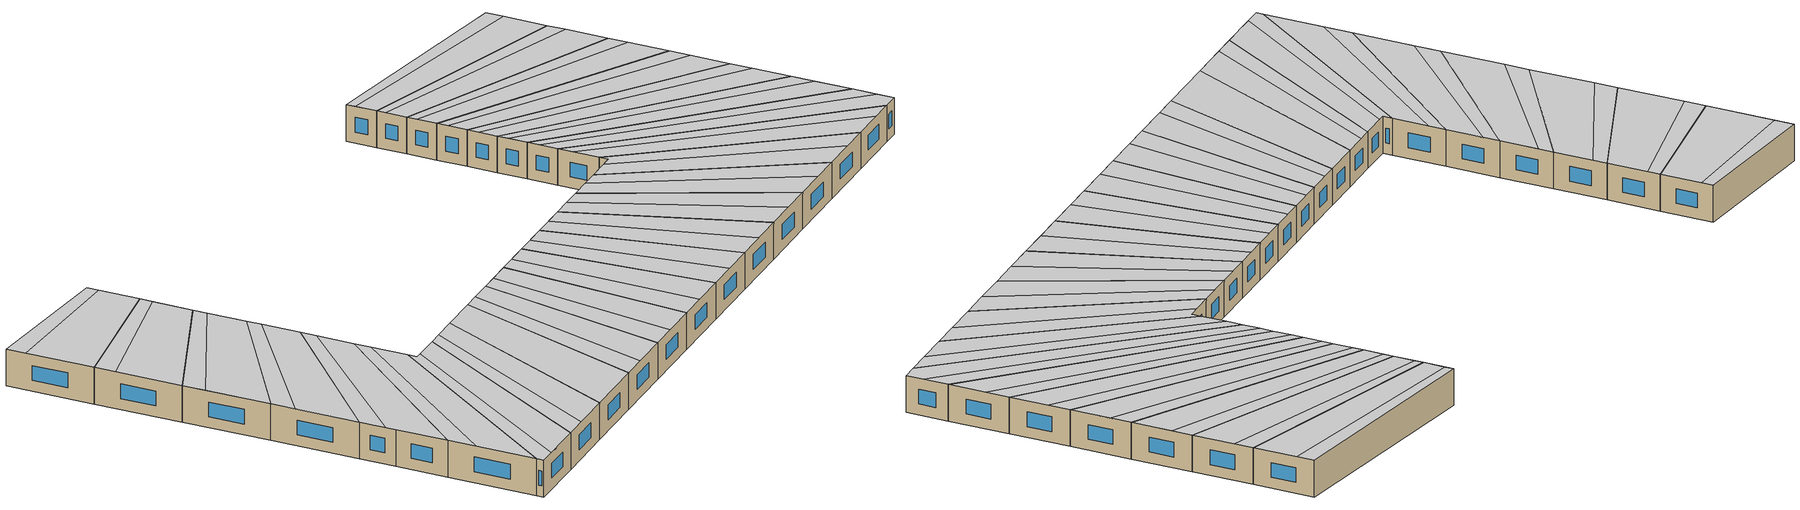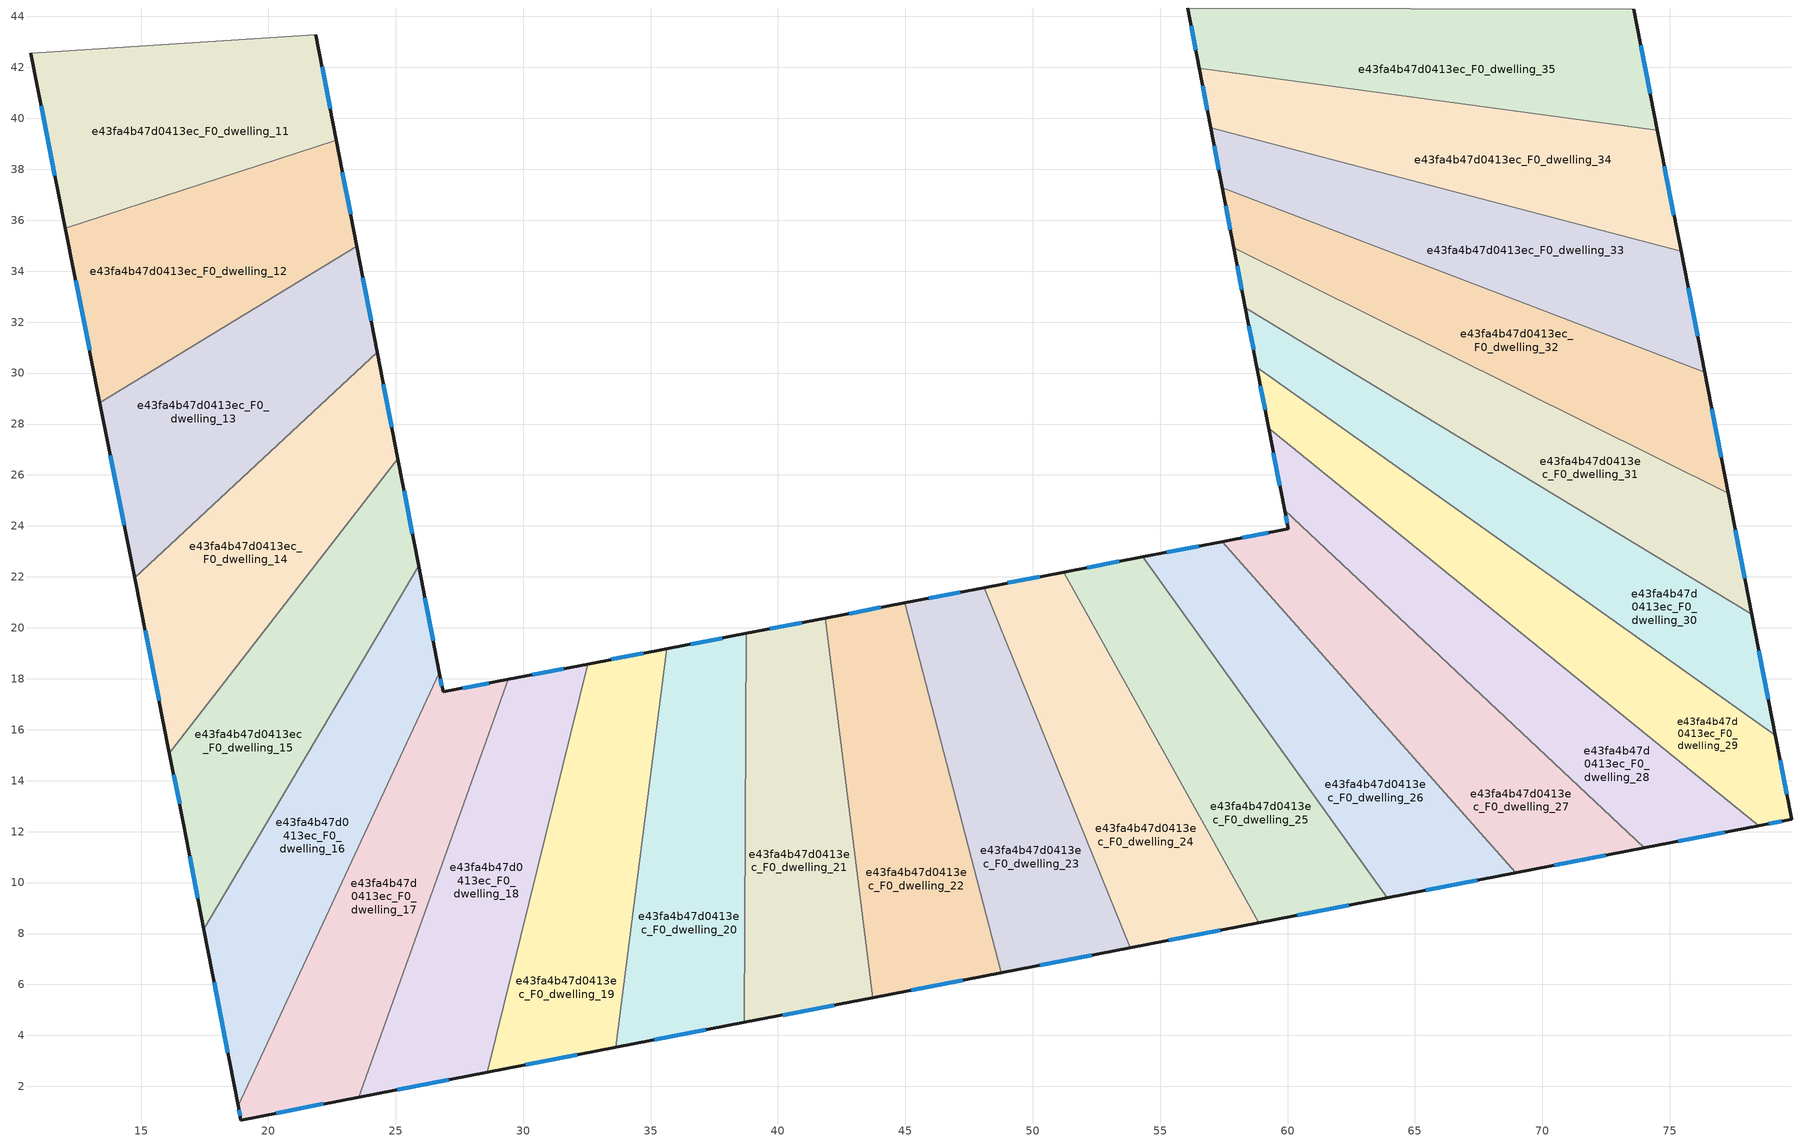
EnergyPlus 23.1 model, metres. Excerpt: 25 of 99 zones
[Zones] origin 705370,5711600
e43fa4b47d0413ec_F0_dwelling_11
 floor ground (EU_floor_Construction): 21.86,43.27 22.66,39.13 12.03,35.69 10.67,42.55 z0
 wall outside (EU_wall_Construction): 22.66,39.13 21.86,43.27 / 10.67,42.55 12.03,35.69 z0:3
 wall to e43fa4b47d0413ec_F0_dwelling_12 (EU_wall_Construction): 12.03,35.69 22.66,39.13 z0:3
 wall to e43fa4b47d0413ec_F0_dwelling_10 (EU_wall_Construction): 21.86,43.27 10.67,42.55 z0:3
 window (EU_Window_Construction): 22.42,40.37 22.1,42.03 / 11.07,40.49 11.62,37.75 z0.9:2.1
 ceiling to e43fa4b47d0413ec_F1_dwelling_11 (EU_floor_Construction): 22.66,39.13 22.04,42.34 10.97,41.01 12.03,35.69 z3
 ceiling to e43fa4b47d0413ec_F1_dwelling_10 (EU_floor_Construction): 22.04,42.34 21.86,43.27 10.67,42.55 10.97,41.01 z3
e43fa4b47d0413ec_F0_dwelling_12
 floor ground (EU_floor_Construction): 22.66,39.13 23.47,34.98 13.39,28.83 12.03,35.69 z0
 wall outside (EU_wall_Construction): 23.47,34.98 22.66,39.13 / 12.03,35.69 13.39,28.83 z0:3
 wall to e43fa4b47d0413ec_F0_dwelling_13 (EU_wall_Construction): 13.39,28.83 23.47,34.98 z0:3
 window (EU_Window_Construction): 23.23,36.22 22.9,37.89 / 12.43,33.64 12.98,30.89 z0.9:2.1
 ceiling to e43fa4b47d0413ec_F1_dwelling_12 (EU_floor_Construction): 23.47,34.98 22.86,38.12 12.36,34.01 13.39,28.83 z3
 ceiling to e43fa4b47d0413ec_F1_dwelling_11 (EU_floor_Construction): 22.86,38.12 22.66,39.13 12.03,35.69 12.36,34.01 z3
e43fa4b47d0413ec_F0_dwelling_13
 floor ground (EU_floor_Construction): 23.47,34.98 24.27,30.81 14.75,21.96 13.39,28.83 z0
 wall outside (EU_wall_Construction): 24.27,30.81 23.47,34.98 / 13.39,28.83 14.75,21.96 z0:3
 wall to e43fa4b47d0413ec_F0_dwelling_14 (EU_wall_Construction): 14.75,21.96 24.27,30.81 z0:3
 window (EU_Window_Construction): 24.03,32.06 23.71,33.73 / 13.8,26.78 14.34,24.02 z0.9:2.1
 ceiling to e43fa4b47d0413ec_F1_dwelling_13 (EU_floor_Construction): 24.27,30.81 23.68,33.88 13.75,27.01 14.75,21.96 z3
 ceiling to e43fa4b47d0413ec_F1_dwelling_12 (EU_floor_Construction): 23.68,33.88 23.47,34.98 13.39,28.83 13.75,27.01 z3
e43fa4b47d0413ec_F0_dwelling_14
 floor ground (EU_floor_Construction): 24.27,30.81 25.08,26.63 16.11,15.08 14.75,21.96 z0
 wall outside (EU_wall_Construction): 25.08,26.63 24.27,30.81 / 14.75,21.96 16.11,15.08 z0:3
 wall to e43fa4b47d0413ec_F0_dwelling_15 (EU_wall_Construction): 16.11,15.08 25.08,26.63 z0:3
 window (EU_Window_Construction): 24.84,27.88 24.52,29.56 / 15.16,19.9 15.71,17.14 z0.9:2.1
 ceiling to e43fa4b47d0413ec_F1_dwelling_14 (EU_floor_Construction): 16.11,15.08 25.08,26.63 24.5,29.62 15.14,20 z3
 ceiling to e43fa4b47d0413ec_F1_dwelling_13 (EU_floor_Construction): 15.14,20 24.5,29.62 24.27,30.81 14.75,21.96 z3
e43fa4b47d0413ec_F0_dwelling_15
 floor ground (EU_floor_Construction): 25.08,26.63 25.89,22.43 17.47,8.17 16.68,12.25 16.11,15.08 z0
 wall outside (EU_wall_Construction): 25.89,22.43 25.08,26.63 / 16.11,15.08 16.68,12.25 17.47,8.17 z0:3
 wall to e43fa4b47d0413ec_F0_dwelling_16 (EU_wall_Construction): 17.47,8.17 25.89,22.43 z0:3
 window (EU_Window_Construction): 25.65,23.69 25.33,25.37 / 16.91,11.03 17.23,9.39 / 16.28,14.23 16.51,13.1 z0.9:2.1
 ceiling to e43fa4b47d0413ec_F1_dwelling_15 (EU_floor_Construction): 17.47,8.17 25.89,22.43 25.33,25.34 16.53,12.97 16.68,12.25 z3
 ceiling to e43fa4b47d0413ec_F1_dwelling_14 (EU_floor_Construction): 16.53,12.97 25.33,25.34 25.08,26.63 16.11,15.08 z3
e43fa4b47d0413ec_F0_dwelling_16
 floor ground (EU_floor_Construction): 25.89,22.43 26.71,18.23 18.81,1.24 17.47,8.17 z0
 wall outside (EU_wall_Construction): 26.71,18.23 25.89,22.43 / 17.47,8.17 18.81,1.24 z0:3
 wall to e43fa4b47d0413ec_F0_dwelling_17 (EU_wall_Construction): 18.81,1.24 26.71,18.23 z0:3
 window (EU_Window_Construction): 26.46,19.49 26.14,21.18 / 17.87,6.1 18.41,3.32 z0.9:2.1
 ceiling to e43fa4b47d0413ec_F1_dwelling_16 (EU_floor_Construction): 18.81,1.24 26.71,18.23 26.16,21.06 17.9,5.91 z3
 ceiling to e43fa4b47d0413ec_F1_dwelling_15 (EU_floor_Construction): 17.9,5.91 26.16,21.06 25.89,22.43 17.47,8.17 z3
e43fa4b47d0413ec_F0_dwelling_17
 floor ground (EU_floor_Construction): 29.41,17.98 23.54,1.58 18.92,0.68 18.81,1.24 26.71,18.23 26.85,17.48 z0
 wall outside (EU_wall_Construction): 29.41,17.98 26.85,17.48 26.71,18.23 / 18.81,1.24 18.92,0.68 23.54,1.58 z0:3
 wall to e43fa4b47d0413ec_F0_dwelling_18 (EU_wall_Construction): 23.54,1.58 29.41,17.98 z0:3
 window (EU_Window_Construction): 26.81,17.71 26.75,18.01 / 28.65,17.83 27.62,17.63 / 20.3,0.95 22.16,1.31 / 18.84,1.07 18.88,0.85 z0.9:2.1
 ceiling adiabatic (EU_roof_Construction): 23.54,1.58 29.41,17.98 27.38,17.59 20.25,0.94 z3
 ceiling to e43fa4b47d0413ec_F1_dwelling_16 (EU_floor_Construction): 20.25,0.94 27.38,17.59 26.85,17.48 26.71,18.23 18.81,1.24 18.92,0.68 z3
e43fa4b47d0413ec_F0_dwelling_18
 floor ground (EU_floor_Construction): 32.52,18.58 28.59,2.55 23.54,1.58 29.41,17.98 z0
 wall outside (EU_wall_Construction): 32.52,18.58 29.41,17.98 / 23.54,1.58 28.59,2.55 z0:3
 wall to e43fa4b47d0413ec_F0_dwelling_19 (EU_wall_Construction): 28.59,2.55 32.52,18.58 z0:3
 window (EU_Window_Construction): 31.59,18.4 30.34,18.16 / 25.05,1.87 27.08,2.26 z0.9:2.1
 ceiling adiabatic (EU_roof_Construction): 28.59,2.56 32.52,18.58 30.56,18.2 25.4,1.94 z3
 ceiling to e43fa4b47d0413ec_F1_dwelling_17 (EU_floor_Construction): 25.4,1.94 30.56,18.2 29.41,17.98 23.54,1.58 z3
e43fa4b47d0413ec_F0_dwelling_19
 floor ground (EU_floor_Construction): 35.64,19.18 33.63,3.53 28.59,2.55 32.52,18.58 z0
 wall outside (EU_wall_Construction): 35.64,19.18 32.52,18.58 / 28.59,2.55 33.63,3.53 z0:3
 wall to e43fa4b47d0413ec_F0_dwelling_20 (EU_wall_Construction): 33.63,3.53 35.64,19.18 z0:3
 window (EU_Window_Construction): 34.7,19 33.46,18.76 / 30.1,2.85 32.12,3.24 z0.9:2.1
 ceiling adiabatic (EU_roof_Construction): 33.63,3.53 35.64,19.18 32.52,18.58 28.59,2.55 z3
e43fa4b47d0413ec_F0_dwelling_20
 floor ground (EU_floor_Construction): 38.75,19.78 38.68,4.51 33.63,3.53 35.64,19.18 z0
 wall outside (EU_wall_Construction): 38.75,19.78 35.64,19.18 / 33.63,3.53 38.68,4.51 z0:3
 wall to e43fa4b47d0413ec_F0_dwelling_21 (EU_wall_Construction): 38.68,4.51 38.75,19.78 z0:3
 window (EU_Window_Construction): 37.82,19.6 36.57,19.36 / 35.14,3.82 37.17,4.22 z0.9:2.1
 ceiling to e43fa4b47d0413ec_F1_dwelling_20 (EU_floor_Construction): 38.68,4.51 38.75,19.78 36.91,19.42 35.69,3.93 z3
 ceiling to e43fa4b47d0413ec_F1_dwelling_19 (EU_floor_Construction): 35.69,3.93 36.91,19.42 35.64,19.18 33.63,3.53 z3
e43fa4b47d0413ec_F0_dwelling_21
 floor ground (EU_floor_Construction): 41.86,20.38 43.72,5.49 38.68,4.51 38.75,19.78 z0
 wall outside (EU_wall_Construction): 41.86,20.38 38.75,19.78 / 38.68,4.51 43.72,5.49 z0:3
 wall to e43fa4b47d0413ec_F0_dwelling_22 (EU_wall_Construction): 43.72,5.49 41.86,20.38 z0:3
 window (EU_Window_Construction): 40.93,20.2 39.68,19.96 / 40.19,4.8 42.21,5.19 z0.9:2.1
 ceiling to e43fa4b47d0413ec_F1_dwelling_21 (EU_floor_Construction): 43.72,5.49 41.86,20.38 40.08,20.04 40.84,4.93 z3
 ceiling to e43fa4b47d0413ec_F1_dwelling_20 (EU_floor_Construction): 40.84,4.93 40.08,20.04 38.75,19.78 38.68,4.51 z3
e43fa4b47d0413ec_F0_dwelling_22
 floor ground (EU_floor_Construction): 44.98,20.98 48.77,6.46 43.72,5.49 41.86,20.38 z0
 wall outside (EU_wall_Construction): 44.98,20.98 41.86,20.38 / 43.72,5.49 48.77,6.46 z0:3
 wall to e43fa4b47d0413ec_F0_dwelling_23 (EU_wall_Construction): 48.77,6.46 44.98,20.98 z0:3
 window (EU_Window_Construction): 44.04,20.8 42.79,20.56 / 45.24,5.78 47.26,6.17 z0.9:2.1
 ceiling to e43fa4b47d0413ec_F1_dwelling_22 (EU_floor_Construction): 48.77,6.47 44.98,20.98 43.26,20.65 45.99,5.93 z3
 ceiling to e43fa4b47d0413ec_F1_dwelling_21 (EU_floor_Construction): 45.99,5.93 43.26,20.65 41.86,20.38 43.72,5.49 z3
e43fa4b47d0413ec_F0_dwelling_23
 floor ground (EU_floor_Construction): 48.09,21.58 53.82,7.44 48.77,6.46 44.98,20.98 z0
 wall outside (EU_wall_Construction): 48.09,21.58 44.98,20.98 / 48.77,6.46 53.82,7.44 z0:3
 wall to e43fa4b47d0413ec_F0_dwelling_24 (EU_wall_Construction): 53.82,7.44 48.09,21.58 z0:3
 window (EU_Window_Construction): 47.16,21.4 45.91,21.16 / 50.28,6.76 52.31,7.15 z0.9:2.1
 ceiling to e43fa4b47d0413ec_F1_dwelling_23 (EU_floor_Construction): 53.82,7.44 48.09,21.58 46.44,21.26 51.14,6.92 z3
 ceiling to e43fa4b47d0413ec_F1_dwelling_22 (EU_floor_Construction): 51.14,6.92 46.44,21.26 44.98,20.98 48.77,6.47 z3
e43fa4b47d0413ec_F0_dwelling_24
 floor ground (EU_floor_Construction): 51.21,22.18 58.87,8.42 53.82,7.44 48.09,21.58 z0
 wall outside (EU_wall_Construction): 51.21,22.18 48.09,21.58 / 53.82,7.44 58.87,8.42 z0:3
 wall to e43fa4b47d0413ec_F0_dwelling_25 (EU_wall_Construction): 58.87,8.42 51.21,22.18 z0:3
 window (EU_Window_Construction): 50.28,22 49.03,21.76 / 55.33,7.74 57.36,8.13 z0.9:2.1
 ceiling to e43fa4b47d0413ec_F1_dwelling_24 (EU_floor_Construction): 58.87,8.42 51.21,22.18 49.62,21.88 56.29,7.92 z3
 ceiling to e43fa4b47d0413ec_F1_dwelling_23 (EU_floor_Construction): 56.29,7.92 49.62,21.88 48.09,21.58 53.82,7.44 z3
e43fa4b47d0413ec_F0_dwelling_25
 floor ground (EU_floor_Construction): 54.33,22.78 63.91,9.4 58.87,8.42 51.21,22.18 z0
 wall outside (EU_wall_Construction): 54.33,22.78 51.21,22.18 / 58.87,8.42 63.91,9.4 z0:3
 wall to e43fa4b47d0413ec_F0_dwelling_26 (EU_wall_Construction): 63.91,9.4 54.33,22.78 z0:3
 window (EU_Window_Construction): 53.39,22.6 52.14,22.36 / 60.38,8.71 62.4,9.11 z0.9:2.1
 ceiling to e43fa4b47d0413ec_F1_dwelling_24 (EU_floor_Construction): 61.44,8.92 52.8,22.49 51.21,22.18 58.87,8.42 z3
 ceiling to e43fa4b47d0413ec_F1_dwelling_25 (EU_floor_Construction): 63.91,9.4 54.33,22.78 52.8,22.49 61.44,8.92 z3
e43fa4b47d0413ec_F0_dwelling_26
 floor ground (EU_floor_Construction): 57.45,23.39 68.96,10.38 63.91,9.4 54.33,22.78 z0
 wall outside (EU_wall_Construction): 57.45,23.39 54.33,22.78 / 63.91,9.4 68.96,10.38 z0:3
 wall to e43fa4b47d0413ec_F0_dwelling_27 (EU_wall_Construction): 68.96,10.38 57.45,23.39 z0:3
 window (EU_Window_Construction): 56.51,23.21 55.26,22.96 / 65.43,9.69 67.45,10.09 z0.9:2.1
 ceiling to e43fa4b47d0413ec_F1_dwelling_26 (EU_floor_Construction): 68.96,10.38 57.45,23.39 55.98,23.1 66.59,9.92 z3
 ceiling to e43fa4b47d0413ec_F1_dwelling_25 (EU_floor_Construction): 66.59,9.92 55.98,23.1 54.33,22.78 63.91,9.4 z3
e43fa4b47d0413ec_F0_dwelling_27
 floor ground (EU_floor_Construction): 73.99,11.36 68.96,10.38 57.45,23.39 60.03,23.88 59.88,24.62 z0
 wall outside (EU_wall_Construction): 59.88,24.62 60.03,23.88 57.45,23.39 / 68.96,10.38 73.99,11.36 z0:3
 wall to e43fa4b47d0413ec_F0_dwelling_28 (EU_wall_Construction): 73.99,11.36 59.88,24.62 z0:3
 window (EU_Window_Construction): 59.25,23.73 58.22,23.53 / 59.93,24.4 59.98,24.1 / 70.47,10.68 72.49,11.07 z0.9:2.1
 ceiling to e43fa4b47d0413ec_F1_dwelling_27 (EU_floor_Construction): 73.99,11.36 59.88,24.62 60.03,23.88 59.17,23.72 71.74,10.92 z3
 ceiling to e43fa4b47d0413ec_F1_dwelling_26 (EU_floor_Construction): 71.74,10.92 59.17,23.72 57.45,23.39 68.96,10.38 z3
e43fa4b47d0413ec_F0_dwelling_28
 floor ground (EU_floor_Construction): 78.51,12.24 73.99,11.36 59.88,24.62 59.26,27.84 z0
 wall outside (EU_wall_Construction): 59.26,27.84 59.88,24.62 / 73.99,11.36 78.51,12.24 z0:3
 wall to e43fa4b47d0413ec_F0_dwelling_29 (EU_wall_Construction): 78.51,12.24 59.26,27.84 z0:3
 window (EU_Window_Construction): 59.45,26.87 59.7,25.58 / 75.34,11.62 77.16,11.98 z0.9:2.1
 ceiling to e43fa4b47d0413ec_F1_dwelling_28 (EU_floor_Construction): 78.51,12.24 59.26,27.84 59.5,26.63 76.64,11.88 z3
 ceiling to e43fa4b47d0413ec_F1_dwelling_27 (EU_floor_Construction): 76.64,11.88 59.5,26.63 59.88,24.62 73.99,11.36 z3
e43fa4b47d0413ec_F0_dwelling_29
 floor ground (EU_floor_Construction): 79.15,15.78 79.79,12.49 78.51,12.24 59.26,27.84 58.8,30.22 z0
 wall outside (EU_wall_Construction): 58.8,30.22 59.26,27.84 / 78.51,12.24 79.79,12.49 79.15,15.78 z0:3
 wall to e43fa4b47d0413ec_F0_dwelling_30 (EU_wall_Construction): 79.15,15.78 58.8,30.22 z0:3
 window (EU_Window_Construction): 58.94,29.51 59.12,28.55 / 79.6,13.47 79.34,14.79 / 78.89,12.31 79.41,12.41 z0.9:2.1
 ceiling to e43fa4b47d0413ec_F1_dwelling_29 (EU_floor_Construction): 79.53,13.84 79.15,15.78 58.8,30.22 58.99,29.26 z3
 ceiling to e43fa4b47d0413ec_F1_dwelling_28 (EU_floor_Construction): 79.79,12.49 79.53,13.84 58.99,29.26 59.26,27.84 78.51,12.24 z3
e43fa4b47d0413ec_F0_dwelling_30
 floor ground (EU_floor_Construction): 78.23,20.53 79.15,15.78 58.8,30.22 58.35,32.57 z0
 wall outside (EU_wall_Construction): 58.35,32.57 58.8,30.22 / 79.15,15.78 78.23,20.53 z0:3
 wall to e43fa4b47d0413ec_F0_dwelling_31 (EU_wall_Construction): 78.23,20.53 58.35,32.57 z0:3
 window (EU_Window_Construction): 58.48,31.87 58.67,30.92 / 78.87,17.2 78.5,19.11 z0.9:2.1
 ceiling to e43fa4b47d0413ec_F1_dwelling_30 (EU_floor_Construction): 78.58,18.69 78.23,20.53 58.35,32.57 58.53,31.66 z3
 ceiling to e43fa4b47d0413ec_F1_dwelling_29 (EU_floor_Construction): 79.15,15.78 78.58,18.69 58.53,31.66 58.8,30.22 z3
e43fa4b47d0413ec_F0_dwelling_31
 floor ground (EU_floor_Construction): 77.3,25.28 78.23,20.53 58.35,32.57 57.9,34.92 z0
 wall outside (EU_wall_Construction): 57.9,34.92 58.35,32.57 / 78.23,20.53 77.3,25.28 z0:3
 wall to e43fa4b47d0413ec_F0_dwelling_32 (EU_wall_Construction): 77.3,25.28 57.9,34.92 z0:3
 window (EU_Window_Construction): 58.03,34.21 58.21,33.27 / 77.95,21.95 77.58,23.86 z0.9:2.1
 ceiling to e43fa4b47d0413ec_F1_dwelling_31 (EU_floor_Construction): 77.64,23.53 77.3,25.28 57.9,34.92 58.06,34.05 z3
 ceiling to e43fa4b47d0413ec_F1_dwelling_30 (EU_floor_Construction): 78.23,20.53 77.64,23.53 58.06,34.05 58.35,32.57 z3
e43fa4b47d0413ec_F0_dwelling_32
 floor ground (EU_floor_Construction): 76.37,30.03 77.3,25.28 57.9,34.92 57.44,37.27 z0
 wall outside (EU_wall_Construction): 57.44,37.27 57.9,34.92 / 77.3,25.28 76.37,30.03 z0:3
 wall to e43fa4b47d0413ec_F0_dwelling_33 (EU_wall_Construction): 76.37,30.03 57.44,37.27 z0:3
 window (EU_Window_Construction): 57.58,36.56 57.76,35.62 / 77.02,26.7 76.65,28.61 z0.9:2.1
 ceiling to e43fa4b47d0413ec_F1_dwelling_32 (EU_floor_Construction): 76.69,28.38 76.37,30.03 57.44,37.27 57.6,36.45 z3
 ceiling to e43fa4b47d0413ec_F1_dwelling_31 (EU_floor_Construction): 77.3,25.28 76.69,28.38 57.6,36.45 57.9,34.92 z3
e43fa4b47d0413ec_F0_dwelling_33
 floor ground (EU_floor_Construction): 75.45,34.78 76.37,30.03 57.44,37.27 56.99,39.62 z0
 wall outside (EU_wall_Construction): 56.99,39.62 57.44,37.27 / 76.37,30.03 75.45,34.78 z0:3
 wall to e43fa4b47d0413ec_F0_dwelling_34 (EU_wall_Construction): 75.45,34.78 56.99,39.62 z0:3
 window (EU_Window_Construction): 57.12,38.92 57.31,37.97 / 76.1,31.45 75.72,33.36 z0.9:2.1
 ceiling to e43fa4b47d0413ec_F1_dwelling_33 (EU_floor_Construction): 75.75,33.23 75.45,34.78 56.99,39.62 57.14,38.85 z3
 ceiling to e43fa4b47d0413ec_F1_dwelling_32 (EU_floor_Construction): 76.37,30.03 75.75,33.23 57.14,38.85 57.44,37.27 z3
e43fa4b47d0413ec_F0_dwelling_34
 floor ground (EU_floor_Construction): 74.52,39.53 75.45,34.78 56.99,39.62 56.53,41.97 z0
 wall outside (EU_wall_Construction): 56.53,41.97 56.99,39.62 / 75.45,34.78 74.52,39.53 z0:3
 wall to e43fa4b47d0413ec_F0_dwelling_35 (EU_wall_Construction): 74.52,39.53 56.53,41.97 z0:3
 window (EU_Window_Construction): 56.67,41.27 56.85,40.32 / 75.17,36.2 74.8,38.11 z0.9:2.1
 ceiling to e43fa4b47d0413ec_F1_dwelling_33 (EU_floor_Construction): 75.45,34.78 74.8,38.08 56.67,41.25 56.99,39.62 z3
 ceiling to e43fa4b47d0413ec_F1_dwelling_34 (EU_floor_Construction): 74.8,38.08 74.52,39.53 56.53,41.97 56.67,41.25 z3
e43fa4b47d0413ec_F0_dwelling_35
 floor ground (EU_floor_Construction): 73.59,44.29 74.52,39.53 56.53,41.97 56.08,44.33 z0
 wall outside (EU_wall_Construction): 56.08,44.33 56.53,41.97 / 74.52,39.53 73.59,44.29 z0:3
 wall to e43fa4b47d0413ec_F0_dwelling_36 (EU_wall_Construction): 73.59,44.29 56.08,44.33 z0:3
 window (EU_Window_Construction): 56.22,43.62 56.4,42.68 / 74.24,40.96 73.87,42.86 z0.9:2.1
 ceiling to e43fa4b47d0413ec_F1_dwelling_35 (EU_floor_Construction): 73.86,42.93 73.59,44.29 56.08,44.33 56.21,43.66 z3
 ceiling to e43fa4b47d0413ec_F1_dwelling_34 (EU_floor_Construction): 74.52,39.53 73.86,42.93 56.21,43.66 56.53,41.97 z3
[Building]
EU S2 Campaign: North Axis=0; Terrain=City; Solar Distribution=FullExterior
[Site:Location]
London: Latitude=51.5; Longitude=-0.5; Time Zone=0; Elevation=25
[SizingPeriod:WeatherFileDays]
AnnualSizingPeriod: Begin Month=1; Begin Day of Month=1; End Month=12; End Day of Month=31; Day of Week for Start Day=Monday; Use Weather File Daylight Saving Period=No; Use Weather File Rain and Snow Indicators=No
[MATERIAL]
EU_InternalMass_Material: Roughness=MediumRough; Thickness=0.1; Conductivity=1; Density=1800; Specific Heat=900; Thermal Absorptance=0.9; Solar Absorptance=0.7; Visible Absorptance=0.7
[MATERIAL:NOMASS] Roughness=MediumRough; Thermal Absorptance=0.9; Solar Absorptance=0.7; Visible Absorptance=0.7
Name | Thermal Resistance
EU_wall_NoMass | 1.04674
EU_roof_NoMass | 4.32442
EU_floor_NoMass | 2.04616
[WINDOWMATERIAL:SIMPLEGLAZINGSYSTEM]
EU_Window_SimpleGlazing: UFactor=4.25843; Solar Heat Gain Coefficient=0.85; Visible Transmittance=0.85
[CONSTRUCTION]
EU_wall_Construction: EU_wall_NoMass
EU_roof_Construction: EU_roof_NoMass
EU_floor_Construction: EU_floor_NoMass
EU_Window_Construction: EU_Window_SimpleGlazing
EU_InternalMass_Construction: EU_InternalMass_Material
[ZONE] Type=1; Multiplier=1; Ceiling Height=autocalculate; Floor Area=autocalculate; Part of Total Floor Area=Yes
Name | Volume
e43fa4b47d0413ec_F0_dwelling_11 | 186.67
e43fa4b47d0413ec_F0_dwelling_12 | 186.655
e43fa4b47d0413ec_F0_dwelling_13 | 186.73
e43fa4b47d0413ec_F0_dwelling_14 | 186.723
e43fa4b47d0413ec_F0_dwelling_15 | 186.672
e43fa4b47d0413ec_F0_dwelling_16 | 186.729
e43fa4b47d0413ec_F0_dwelling_17; e43fa4b47d0413ec_F0_dwelling_27 | 186.675
e43fa4b47d0413ec_F0_dwelling_18 | 186.71
e43fa4b47d0413ec_F0_dwelling_19 | 186.696
e43fa4b47d0413ec_F0_dwelling_20 | 186.677
e43fa4b47d0413ec_F0_dwelling_21 | 186.707
e43fa4b47d0413ec_F0_dwelling_22 | 186.718
e43fa4b47d0413ec_F0_dwelling_23; e43fa4b47d0413ec_F0_dwelling_30 | 186.699
e43fa4b47d0413ec_F0_dwelling_24; e43fa4b47d0413ec_F0_dwelling_31 | 186.72
e43fa4b47d0413ec_F0_dwelling_25 | 186.632
e43fa4b47d0413ec_F0_dwelling_26 | 186.747
e43fa4b47d0413ec_F0_dwelling_28 | 186.701
e43fa4b47d0413ec_F0_dwelling_29 | 186.681
e43fa4b47d0413ec_F0_dwelling_32 | 186.68
e43fa4b47d0413ec_F0_dwelling_33 | 186.683
e43fa4b47d0413ec_F0_dwelling_34 | 186.745
e43fa4b47d0413ec_F0_dwelling_35 | 186.674
[INTERNALMASS] Construction=EU_InternalMass_Construction
Name | Zone or ZoneList | Surface Area
e43fa4b47d0413ec_F0_dwelling_11_EU_InternalMass | e43fa4b47d0413ec_F0_dwelling_11 | 62.2233
e43fa4b47d0413ec_F0_dwelling_12_EU_InternalMass | e43fa4b47d0413ec_F0_dwelling_12 | 62.2183
e43fa4b47d0413ec_F0_dwelling_13_EU_InternalMass | e43fa4b47d0413ec_F0_dwelling_13 | 62.2435
e43fa4b47d0413ec_F0_dwelling_14_EU_InternalMass | e43fa4b47d0413ec_F0_dwelling_14 | 62.2411
e43fa4b47d0413ec_F0_dwelling_15_EU_InternalMass | e43fa4b47d0413ec_F0_dwelling_15 | 62.2239
e43fa4b47d0413ec_F0_dwelling_16_EU_InternalMass | e43fa4b47d0413ec_F0_dwelling_16 | 62.2426
e43fa4b47d0413ec_F0_dwelling_17_EU_InternalMass | e43fa4b47d0413ec_F0_dwelling_17 | 62.2255
e43fa4b47d0413ec_F0_dwelling_18_EU_InternalMass | e43fa4b47d0413ec_F0_dwelling_18 | 62.2368
e43fa4b47d0413ec_F0_dwelling_19_EU_InternalMass | e43fa4b47d0413ec_F0_dwelling_19 | 62.232
e43fa4b47d0413ec_F0_dwelling_20_EU_InternalMass | e43fa4b47d0413ec_F0_dwelling_20 | 62.2251
e43fa4b47d0413ec_F0_dwelling_21_EU_InternalMass | e43fa4b47d0413ec_F0_dwelling_21 | 62.2357
e43fa4b47d0413ec_F0_dwelling_22_EU_InternalMass | e43fa4b47d0413ec_F0_dwelling_22 | 62.2393
e43fa4b47d0413ec_F0_dwelling_23_EU_InternalMass | e43fa4b47d0413ec_F0_dwelling_23 | 62.2328
e43fa4b47d0413ec_F0_dwelling_24_EU_InternalMass | e43fa4b47d0413ec_F0_dwelling_24 | 62.2399
e43fa4b47d0413ec_F0_dwelling_25_EU_InternalMass | e43fa4b47d0413ec_F0_dwelling_25 | 62.2117
e43fa4b47d0413ec_F0_dwelling_26_EU_InternalMass | e43fa4b47d0413ec_F0_dwelling_26 | 62.2488
e43fa4b47d0413ec_F0_dwelling_27_EU_InternalMass | e43fa4b47d0413ec_F0_dwelling_27 | 62.2251
e43fa4b47d0413ec_F0_dwelling_28_EU_InternalMass | e43fa4b47d0413ec_F0_dwelling_28 | 62.2334
e43fa4b47d0413ec_F0_dwelling_29_EU_InternalMass | e43fa4b47d0413ec_F0_dwelling_29 | 62.2269
e43fa4b47d0413ec_F0_dwelling_30_EU_InternalMass | e43fa4b47d0413ec_F0_dwelling_30 | 62.233
e43fa4b47d0413ec_F0_dwelling_31_EU_InternalMass | e43fa4b47d0413ec_F0_dwelling_31 | 62.2401
e43fa4b47d0413ec_F0_dwelling_32_EU_InternalMass | e43fa4b47d0413ec_F0_dwelling_32 | 62.2267
e43fa4b47d0413ec_F0_dwelling_33_EU_InternalMass | e43fa4b47d0413ec_F0_dwelling_33 | 62.2273
e43fa4b47d0413ec_F0_dwelling_34_EU_InternalMass | e43fa4b47d0413ec_F0_dwelling_34 | 62.2487
e43fa4b47d0413ec_F0_dwelling_35_EU_InternalMass | e43fa4b47d0413ec_F0_dwelling_35 | 62.2246
[OTHEREQUIPMENT] Fuel Type=Electricity; Design Level Calculation Method=Watts/Area; Power per Zone Floor Area=1; Fraction Latent=0; Fraction Radiant=0; Fraction Lost=0; Carbon Dioxide Generation Rate=0; EndUse Subcategory=EU_Step8_InternalGains
Name | Zone or ZoneList or Space or SpaceList | Schedule
EU_Step8_InternalGain_e43fa4b47d0413ec_F0_dwelling_11_f000 | e43fa4b47d0413ec_F0_dwelling_11 | EU_Step8_GainSchedule_e43fa4b47d0413ec_F0_dwelling_11_f000
EU_Step8_InternalGain_e43fa4b47d0413ec_F0_dwelling_12_f000 | e43fa4b47d0413ec_F0_dwelling_12 | EU_Step8_GainSchedule_e43fa4b47d0413ec_F0_dwelling_12_f000
EU_Step8_InternalGain_e43fa4b47d0413ec_F0_dwelling_13_f000 | e43fa4b47d0413ec_F0_dwelling_13 | EU_Step8_GainSchedule_e43fa4b47d0413ec_F0_dwelling_13_f000
EU_Step8_InternalGain_e43fa4b47d0413ec_F0_dwelling_14_f000 | e43fa4b47d0413ec_F0_dwelling_14 | EU_Step8_GainSchedule_e43fa4b47d0413ec_F0_dwelling_14_f000
EU_Step8_InternalGain_e43fa4b47d0413ec_F0_dwelling_15_f000 | e43fa4b47d0413ec_F0_dwelling_15 | EU_Step8_GainSchedule_e43fa4b47d0413ec_F0_dwelling_15_f000
EU_Step8_InternalGain_e43fa4b47d0413ec_F0_dwelling_16_f000 | e43fa4b47d0413ec_F0_dwelling_16 | EU_Step8_GainSchedule_e43fa4b47d0413ec_F0_dwelling_16_f000
EU_Step8_InternalGain_e43fa4b47d0413ec_F0_dwelling_17_f000 | e43fa4b47d0413ec_F0_dwelling_17 | EU_Step8_GainSchedule_e43fa4b47d0413ec_F0_dwelling_17_f000
EU_Step8_InternalGain_e43fa4b47d0413ec_F0_dwelling_18_f000 | e43fa4b47d0413ec_F0_dwelling_18 | EU_Step8_GainSchedule_e43fa4b47d0413ec_F0_dwelling_18_f000
EU_Step8_InternalGain_e43fa4b47d0413ec_F0_dwelling_19_f000 | e43fa4b47d0413ec_F0_dwelling_19 | EU_Step8_GainSchedule_e43fa4b47d0413ec_F0_dwelling_19_f000
EU_Step8_InternalGain_e43fa4b47d0413ec_F0_dwelling_20_f000 | e43fa4b47d0413ec_F0_dwelling_20 | EU_Step8_GainSchedule_e43fa4b47d0413ec_F0_dwelling_20_f000
EU_Step8_InternalGain_e43fa4b47d0413ec_F0_dwelling_21_f000 | e43fa4b47d0413ec_F0_dwelling_21 | EU_Step8_GainSchedule_e43fa4b47d0413ec_F0_dwelling_21_f000
EU_Step8_InternalGain_e43fa4b47d0413ec_F0_dwelling_22_f000 | e43fa4b47d0413ec_F0_dwelling_22 | EU_Step8_GainSchedule_e43fa4b47d0413ec_F0_dwelling_22_f000
EU_Step8_InternalGain_e43fa4b47d0413ec_F0_dwelling_23_f000 | e43fa4b47d0413ec_F0_dwelling_23 | EU_Step8_GainSchedule_e43fa4b47d0413ec_F0_dwelling_23_f000
EU_Step8_InternalGain_e43fa4b47d0413ec_F0_dwelling_24_f000 | e43fa4b47d0413ec_F0_dwelling_24 | EU_Step8_GainSchedule_e43fa4b47d0413ec_F0_dwelling_24_f000
EU_Step8_InternalGain_e43fa4b47d0413ec_F0_dwelling_25_f000 | e43fa4b47d0413ec_F0_dwelling_25 | EU_Step8_GainSchedule_e43fa4b47d0413ec_F0_dwelling_25_f000
EU_Step8_InternalGain_e43fa4b47d0413ec_F0_dwelling_26_f000 | e43fa4b47d0413ec_F0_dwelling_26 | EU_Step8_GainSchedule_e43fa4b47d0413ec_F0_dwelling_26_f000
EU_Step8_InternalGain_e43fa4b47d0413ec_F0_dwelling_27_f000 | e43fa4b47d0413ec_F0_dwelling_27 | EU_Step8_GainSchedule_e43fa4b47d0413ec_F0_dwelling_27_f000
EU_Step8_InternalGain_e43fa4b47d0413ec_F0_dwelling_28_f000 | e43fa4b47d0413ec_F0_dwelling_28 | EU_Step8_GainSchedule_e43fa4b47d0413ec_F0_dwelling_28_f000
EU_Step8_InternalGain_e43fa4b47d0413ec_F0_dwelling_29_f000 | e43fa4b47d0413ec_F0_dwelling_29 | EU_Step8_GainSchedule_e43fa4b47d0413ec_F0_dwelling_29_f000
EU_Step8_InternalGain_e43fa4b47d0413ec_F0_dwelling_30_f000 | e43fa4b47d0413ec_F0_dwelling_30 | EU_Step8_GainSchedule_e43fa4b47d0413ec_F0_dwelling_30_f000
EU_Step8_InternalGain_e43fa4b47d0413ec_F0_dwelling_31_f000 | e43fa4b47d0413ec_F0_dwelling_31 | EU_Step8_GainSchedule_e43fa4b47d0413ec_F0_dwelling_31_f000
EU_Step8_InternalGain_e43fa4b47d0413ec_F0_dwelling_32_f000 | e43fa4b47d0413ec_F0_dwelling_32 | EU_Step8_GainSchedule_e43fa4b47d0413ec_F0_dwelling_32_f000
EU_Step8_InternalGain_e43fa4b47d0413ec_F0_dwelling_33_f000 | e43fa4b47d0413ec_F0_dwelling_33 | EU_Step8_GainSchedule_e43fa4b47d0413ec_F0_dwelling_33_f000
EU_Step8_InternalGain_e43fa4b47d0413ec_F0_dwelling_34_f000 | e43fa4b47d0413ec_F0_dwelling_34 | EU_Step8_GainSchedule_e43fa4b47d0413ec_F0_dwelling_34_f000
EU_Step8_InternalGain_e43fa4b47d0413ec_F0_dwelling_35_f000 | e43fa4b47d0413ec_F0_dwelling_35 | EU_Step8_GainSchedule_e43fa4b47d0413ec_F0_dwelling_35_f000
[ZONEVENTILATION:DESIGNFLOWRATE] Schedule=EU_AlwaysOn; Design Flow Rate Calculation Method=AirChanges/Hour; Air Changes per Hour=0.488719; Ventilation Type=Natural; Fan Pressure Rise=0; Fan Total Efficiency=1; Constant Term Coefficient=1; Temperature Term Coefficient=0; Velocity Term Coefficient=0; Velocity Squared Term Coefficient=0; Minimum Indoor Temperature=-100; Maximum Indoor Temperature=100; Delta Temperature=-100; Minimum Outdoor Temperature=-100; Maximum Outdoor Temperature=100; Maximum Wind Speed=40
Name | Zone or ZoneList or Space or SpaceList
EU_ConstantAir_e43fa4b47d0413ec_F0_dwelling_11 | e43fa4b47d0413ec_F0_dwelling_11
EU_ConstantAir_e43fa4b47d0413ec_F0_dwelling_12 | e43fa4b47d0413ec_F0_dwelling_12
EU_ConstantAir_e43fa4b47d0413ec_F0_dwelling_13 | e43fa4b47d0413ec_F0_dwelling_13
EU_ConstantAir_e43fa4b47d0413ec_F0_dwelling_14 | e43fa4b47d0413ec_F0_dwelling_14
EU_ConstantAir_e43fa4b47d0413ec_F0_dwelling_15 | e43fa4b47d0413ec_F0_dwelling_15
EU_ConstantAir_e43fa4b47d0413ec_F0_dwelling_16 | e43fa4b47d0413ec_F0_dwelling_16
EU_ConstantAir_e43fa4b47d0413ec_F0_dwelling_17 | e43fa4b47d0413ec_F0_dwelling_17
EU_ConstantAir_e43fa4b47d0413ec_F0_dwelling_18 | e43fa4b47d0413ec_F0_dwelling_18
EU_ConstantAir_e43fa4b47d0413ec_F0_dwelling_19 | e43fa4b47d0413ec_F0_dwelling_19
EU_ConstantAir_e43fa4b47d0413ec_F0_dwelling_20 | e43fa4b47d0413ec_F0_dwelling_20
EU_ConstantAir_e43fa4b47d0413ec_F0_dwelling_21 | e43fa4b47d0413ec_F0_dwelling_21
EU_ConstantAir_e43fa4b47d0413ec_F0_dwelling_22 | e43fa4b47d0413ec_F0_dwelling_22
EU_ConstantAir_e43fa4b47d0413ec_F0_dwelling_23 | e43fa4b47d0413ec_F0_dwelling_23
EU_ConstantAir_e43fa4b47d0413ec_F0_dwelling_24 | e43fa4b47d0413ec_F0_dwelling_24
EU_ConstantAir_e43fa4b47d0413ec_F0_dwelling_25 | e43fa4b47d0413ec_F0_dwelling_25
EU_ConstantAir_e43fa4b47d0413ec_F0_dwelling_26 | e43fa4b47d0413ec_F0_dwelling_26
EU_ConstantAir_e43fa4b47d0413ec_F0_dwelling_27 | e43fa4b47d0413ec_F0_dwelling_27
EU_ConstantAir_e43fa4b47d0413ec_F0_dwelling_28 | e43fa4b47d0413ec_F0_dwelling_28
EU_ConstantAir_e43fa4b47d0413ec_F0_dwelling_29 | e43fa4b47d0413ec_F0_dwelling_29
EU_ConstantAir_e43fa4b47d0413ec_F0_dwelling_30 | e43fa4b47d0413ec_F0_dwelling_30
EU_ConstantAir_e43fa4b47d0413ec_F0_dwelling_31 | e43fa4b47d0413ec_F0_dwelling_31
EU_ConstantAir_e43fa4b47d0413ec_F0_dwelling_32 | e43fa4b47d0413ec_F0_dwelling_32
EU_ConstantAir_e43fa4b47d0413ec_F0_dwelling_33 | e43fa4b47d0413ec_F0_dwelling_33
EU_ConstantAir_e43fa4b47d0413ec_F0_dwelling_34 | e43fa4b47d0413ec_F0_dwelling_34
EU_ConstantAir_e43fa4b47d0413ec_F0_dwelling_35 | e43fa4b47d0413ec_F0_dwelling_35
[HVACTEMPLATE:THERMOSTAT] Constant Heating Setpoint=20; Constant Cooling Setpoint=50
EU_HeatOnly_e43fa4b47d0413ec_F0_dwelling_0; EU_HeatOnly_e43fa4b47d0413ec_F0_dwelling_1; EU_HeatOnly_e43fa4b47d0413ec_F0_dwelling_2; EU_HeatOnly_e43fa4b47d0413ec_F0_dwelling_3; EU_HeatOnly_e43fa4b47d0413ec_F0_dwelling_4; EU_HeatOnly_e43fa4b47d0413ec_F0_dwelling_5; EU_HeatOnly_e43fa4b47d0413ec_F0_dwelling_6; EU_HeatOnly_e43fa4b47d0413ec_F0_dwelling_7; EU_HeatOnly_e43fa4b47d0413ec_F0_dwelling_8; EU_HeatOnly_e43fa4b47d0413ec_F0_dwelling_9; EU_HeatOnly_e43fa4b47d0413ec_F0_dwelling_10; EU_HeatOnly_e43fa4b47d0413ec_F0_dwelling_11; EU_HeatOnly_e43fa4b47d0413ec_F0_dwelling_12; EU_HeatOnly_e43fa4b47d0413ec_F0_dwelling_13; EU_HeatOnly_e43fa4b47d0413ec_F0_dwelling_14; EU_HeatOnly_e43fa4b47d0413ec_F0_dwelling_15; EU_HeatOnly_e43fa4b47d0413ec_F0_dwelling_16; EU_HeatOnly_e43fa4b47d0413ec_F0_dwelling_17; EU_HeatOnly_e43fa4b47d0413ec_F0_dwelling_18; EU_HeatOnly_e43fa4b47d0413ec_F0_dwelling_19; EU_HeatOnly_e43fa4b47d0413ec_F0_dwelling_20; EU_HeatOnly_e43fa4b47d0413ec_F0_dwelling_21; EU_HeatOnly_e43fa4b47d0413ec_F0_dwelling_22; EU_HeatOnly_e43fa4b47d0413ec_F0_dwelling_23; EU_HeatOnly_e43fa4b47d0413ec_F0_dwelling_24; EU_HeatOnly_e43fa4b47d0413ec_F0_dwelling_25; EU_HeatOnly_e43fa4b47d0413ec_F0_dwelling_26; EU_HeatOnly_e43fa4b47d0413ec_F0_dwelling_27; EU_HeatOnly_e43fa4b47d0413ec_F0_dwelling_28; EU_HeatOnly_e43fa4b47d0413ec_F0_dwelling_29; EU_HeatOnly_e43fa4b47d0413ec_F0_dwelling_30; EU_HeatOnly_e43fa4b47d0413ec_F0_dwelling_31; EU_HeatOnly_e43fa4b47d0413ec_F0_dwelling_32; EU_HeatOnly_e43fa4b47d0413ec_F0_dwelling_33; EU_HeatOnly_e43fa4b47d0413ec_F0_dwelling_34; EU_HeatOnly_e43fa4b47d0413ec_F0_dwelling_35; EU_HeatOnly_e43fa4b47d0413ec_F0_dwelling_36; EU_HeatOnly_e43fa4b47d0413ec_F0_dwelling_37; EU_HeatOnly_e43fa4b47d0413ec_F0_dwelling_38; EU_HeatOnly_e43fa4b47d0413ec_F0_dwelling_39; EU_HeatOnly_e43fa4b47d0413ec_F0_dwelling_40; EU_HeatOnly_e43fa4b47d0413ec_F0_dwelling_41; EU_HeatOnly_e43fa4b47d0413ec_F0_dwelling_42; EU_HeatOnly_e43fa4b47d0413ec_F0_dwelling_43; EU_HeatOnly_e43fa4b47d0413ec_F0_dwelling_44; EU_HeatOnly_e43fa4b47d0413ec_F0_dwelling_45; EU_HeatOnly_e43fa4b47d0413ec_F0_dwelling_46; EU_HeatOnly_e43fa4b47d0413ec_F0_dwelling_47; EU_HeatOnly_e43fa4b47d0413ec_F0_dwelling_48; EU_HeatOnly_e43fa4b47d0413ec_F0_dwelling_49; EU_HeatOnly_e43fa4b47d0413ec_F1_dwelling_0; EU_HeatOnly_e43fa4b47d0413ec_F1_dwelling_1; EU_HeatOnly_e43fa4b47d0413ec_F1_dwelling_2; EU_HeatOnly_e43fa4b47d0413ec_F1_dwelling_3; EU_HeatOnly_e43fa4b47d0413ec_F1_dwelling_4; EU_HeatOnly_e43fa4b47d0413ec_F1_dwelling_5; EU_HeatOnly_e43fa4b47d0413ec_F1_dwelling_6; EU_HeatOnly_e43fa4b47d0413ec_F1_dwelling_7; EU_HeatOnly_e43fa4b47d0413ec_F1_dwelling_8; EU_HeatOnly_e43fa4b47d0413ec_F1_dwelling_9; EU_HeatOnly_e43fa4b47d0413ec_F1_dwelling_10; EU_HeatOnly_e43fa4b47d0413ec_F1_dwelling_11; EU_HeatOnly_e43fa4b47d0413ec_F1_dwelling_12; EU_HeatOnly_e43fa4b47d0413ec_F1_dwelling_13; EU_HeatOnly_e43fa4b47d0413ec_F1_dwelling_14; EU_HeatOnly_e43fa4b47d0413ec_F1_dwelling_15; EU_HeatOnly_e43fa4b47d0413ec_F1_dwelling_16; EU_HeatOnly_e43fa4b47d0413ec_F1_dwelling_17; EU_HeatOnly_e43fa4b47d0413ec_F1_dwelling_18; EU_HeatOnly_e43fa4b47d0413ec_F1_dwelling_19; EU_HeatOnly_e43fa4b47d0413ec_F1_dwelling_20; EU_HeatOnly_e43fa4b47d0413ec_F1_dwelling_21; EU_HeatOnly_e43fa4b47d0413ec_F1_dwelling_22; EU_HeatOnly_e43fa4b47d0413ec_F1_dwelling_23; EU_HeatOnly_e43fa4b47d0413ec_F1_dwelling_24; EU_HeatOnly_e43fa4b47d0413ec_F1_dwelling_25; EU_HeatOnly_e43fa4b47d0413ec_F1_dwelling_26; EU_HeatOnly_e43fa4b47d0413ec_F1_dwelling_27; EU_HeatOnly_e43fa4b47d0413ec_F1_dwelling_28; EU_HeatOnly_e43fa4b47d0413ec_F1_dwelling_29; EU_HeatOnly_e43fa4b47d0413ec_F1_dwelling_30; EU_HeatOnly_e43fa4b47d0413ec_F1_dwelling_31; EU_HeatOnly_e43fa4b47d0413ec_F1_dwelling_32; EU_HeatOnly_e43fa4b47d0413ec_F1_dwelling_33; EU_HeatOnly_e43fa4b47d0413ec_F1_dwelling_34; EU_HeatOnly_e43fa4b47d0413ec_F1_dwelling_35; EU_HeatOnly_e43fa4b47d0413ec_F1_dwelling_36; EU_HeatOnly_e43fa4b47d0413ec_F1_dwelling_37; EU_HeatOnly_e43fa4b47d0413ec_F1_dwelling_38; EU_HeatOnly_e43fa4b47d0413ec_F1_dwelling_39
[HVACTEMPLATE:ZONE:IDEALLOADSAIRSYSTEM] System Availability Schedule=EU_AlwaysOn; Maximum Heating Supply Air Temperature=50; Minimum Cooling Supply Air Temperature=13; Maximum Heating Supply Air Humidity Ratio=0.0156; Minimum Cooling Supply Air Humidity Ratio=0.0077; Heating Limit=NoLimit; Cooling Limit=NoLimit; Heating Availability Schedule=EU_AlwaysOn; Cooling Availability Schedule=EU_CoolingOff; Dehumidification Control Type=ConstantSensibleHeatRatio; Cooling Sensible Heat Ratio=0.7; Dehumidification Setpoint=60; Humidification Control Type=None; Humidification Setpoint=30; Outdoor Air Method=None; Outdoor Air Flow Rate per Person=0.00944; Outdoor Air Flow Rate per Zone Floor Area=0; Outdoor Air Flow Rate per Zone=0; Demand Controlled Ventilation Type=None; Outdoor Air Economizer Type=NoEconomizer; Heat Recovery Type=None; Sensible Heat Recovery Effectiveness=0.7; Latent Heat Recovery Effectiveness=0.65
Name | Template Thermostat
e43fa4b47d0413ec_F0_dwelling_11 | EU_HeatOnly_e43fa4b47d0413ec_F0_dwelling_11
e43fa4b47d0413ec_F0_dwelling_12 | EU_HeatOnly_e43fa4b47d0413ec_F0_dwelling_12
e43fa4b47d0413ec_F0_dwelling_13 | EU_HeatOnly_e43fa4b47d0413ec_F0_dwelling_13
e43fa4b47d0413ec_F0_dwelling_14 | EU_HeatOnly_e43fa4b47d0413ec_F0_dwelling_14
e43fa4b47d0413ec_F0_dwelling_15 | EU_HeatOnly_e43fa4b47d0413ec_F0_dwelling_15
e43fa4b47d0413ec_F0_dwelling_16 | EU_HeatOnly_e43fa4b47d0413ec_F0_dwelling_16
e43fa4b47d0413ec_F0_dwelling_17 | EU_HeatOnly_e43fa4b47d0413ec_F0_dwelling_17
e43fa4b47d0413ec_F0_dwelling_18 | EU_HeatOnly_e43fa4b47d0413ec_F0_dwelling_18
e43fa4b47d0413ec_F0_dwelling_19 | EU_HeatOnly_e43fa4b47d0413ec_F0_dwelling_19
e43fa4b47d0413ec_F0_dwelling_20 | EU_HeatOnly_e43fa4b47d0413ec_F0_dwelling_20
e43fa4b47d0413ec_F0_dwelling_21 | EU_HeatOnly_e43fa4b47d0413ec_F0_dwelling_21
e43fa4b47d0413ec_F0_dwelling_22 | EU_HeatOnly_e43fa4b47d0413ec_F0_dwelling_22
e43fa4b47d0413ec_F0_dwelling_23 | EU_HeatOnly_e43fa4b47d0413ec_F0_dwelling_23
e43fa4b47d0413ec_F0_dwelling_24 | EU_HeatOnly_e43fa4b47d0413ec_F0_dwelling_24
e43fa4b47d0413ec_F0_dwelling_25 | EU_HeatOnly_e43fa4b47d0413ec_F0_dwelling_25
e43fa4b47d0413ec_F0_dwelling_26 | EU_HeatOnly_e43fa4b47d0413ec_F0_dwelling_26
e43fa4b47d0413ec_F0_dwelling_27 | EU_HeatOnly_e43fa4b47d0413ec_F0_dwelling_27
e43fa4b47d0413ec_F0_dwelling_28 | EU_HeatOnly_e43fa4b47d0413ec_F0_dwelling_28
e43fa4b47d0413ec_F0_dwelling_29 | EU_HeatOnly_e43fa4b47d0413ec_F0_dwelling_29
e43fa4b47d0413ec_F0_dwelling_30 | EU_HeatOnly_e43fa4b47d0413ec_F0_dwelling_30
e43fa4b47d0413ec_F0_dwelling_31 | EU_HeatOnly_e43fa4b47d0413ec_F0_dwelling_31
e43fa4b47d0413ec_F0_dwelling_32 | EU_HeatOnly_e43fa4b47d0413ec_F0_dwelling_32
e43fa4b47d0413ec_F0_dwelling_33 | EU_HeatOnly_e43fa4b47d0413ec_F0_dwelling_33
e43fa4b47d0413ec_F0_dwelling_34 | EU_HeatOnly_e43fa4b47d0413ec_F0_dwelling_34
e43fa4b47d0413ec_F0_dwelling_35 | EU_HeatOnly_e43fa4b47d0413ec_F0_dwelling_35
[SIZING:ZONE] Zone Cooling Design Supply Air Temperature Input Method=SupplyAirTemperature; Zone Cooling Design Supply Air Temperature=13; Zone Heating Design Supply Air Temperature Input Method=SupplyAirTemperature; Zone Heating Design Supply Air Temperature=50; Zone Cooling Design Supply Air Humidity Ratio=0.008; Zone Heating Design Supply Air Humidity Ratio=0.008; Cooling Design Air Flow Method=DesignDay; Cooling Design Air Flow Rate=0; Cooling Minimum Air Flow per Zone Floor Area=0.000762; Cooling Minimum Air Flow=0; Cooling Minimum Air Flow Fraction=0.2; Heating Design Air Flow Method=DesignDay; Heating Design Air Flow Rate=0; Heating Maximum Air Flow per Zone Floor Area=0.002032; Heating Maximum Air Flow=0.141576; Heating Maximum Air Flow Fraction=0.3; Account for Dedicated Outdoor Air System=No; Dedicated Outdoor Air System Control Strategy=NeutralSupplyAir; Dedicated Outdoor Air Low Setpoint Temperature for Design=autosize; Dedicated Outdoor Air High Setpoint Temperature for Design=autosize; Zone Load Sizing Method=Sensible Load Only No Latent Load; Zone Latent Cooling Design Supply Air Humidity Ratio Input Method=HumidityRatioDifference; Zone Cooling Design Supply Air Humidity Ratio Difference=0.005; Zone Latent Heating Design Supply Air Humidity Ratio Input Method=HumidityRatioDifference; Zone Humidification Design Supply Air Humidity Ratio Difference=0.005
e43fa4b47d0413ec_F0_dwelling_11; e43fa4b47d0413ec_F0_dwelling_12; e43fa4b47d0413ec_F0_dwelling_13; e43fa4b47d0413ec_F0_dwelling_14; e43fa4b47d0413ec_F0_dwelling_15; e43fa4b47d0413ec_F0_dwelling_16; e43fa4b47d0413ec_F0_dwelling_17; e43fa4b47d0413ec_F0_dwelling_18; e43fa4b47d0413ec_F0_dwelling_19; e43fa4b47d0413ec_F0_dwelling_20; e43fa4b47d0413ec_F0_dwelling_21; e43fa4b47d0413ec_F0_dwelling_22; e43fa4b47d0413ec_F0_dwelling_23; e43fa4b47d0413ec_F0_dwelling_24; e43fa4b47d0413ec_F0_dwelling_25; e43fa4b47d0413ec_F0_dwelling_26; e43fa4b47d0413ec_F0_dwelling_27; e43fa4b47d0413ec_F0_dwelling_28; e43fa4b47d0413ec_F0_dwelling_29; e43fa4b47d0413ec_F0_dwelling_30; e43fa4b47d0413ec_F0_dwelling_31; e43fa4b47d0413ec_F0_dwelling_32; e43fa4b47d0413ec_F0_dwelling_33; e43fa4b47d0413ec_F0_dwelling_34; e43fa4b47d0413ec_F0_dwelling_35
[SCHEDULE:CONSTANT]
Name | Hourly Value
EU_AlwaysOn | 1
EU_CoolingOff | 0
[SCHEDULE:FILE] Column Number=1; Rows to Skip at Top=0; Number of Hours of Data=8760; Column Separator=Comma; Interpolate to Timestep=No; Minutes per Item=60; Adjust Schedule for Daylight Savings=Yes
Name | File
EU_Step8_GainSchedule_e43fa4b47d0413ec_F0_dwelling_11_f000 | ../../schedules/e43fa4b47d0413ec/e43fa4b47d0413ec_F0_dwelling_11_f000_gain.csv
EU_Step8_GainSchedule_e43fa4b47d0413ec_F0_dwelling_12_f000 | ../../schedules/e43fa4b47d0413ec/e43fa4b47d0413ec_F0_dwelling_12_f000_gain.csv
EU_Step8_GainSchedule_e43fa4b47d0413ec_F0_dwelling_13_f000 | ../../schedules/e43fa4b47d0413ec/e43fa4b47d0413ec_F0_dwelling_13_f000_gain.csv
EU_Step8_GainSchedule_e43fa4b47d0413ec_F0_dwelling_14_f000 | ../../schedules/e43fa4b47d0413ec/e43fa4b47d0413ec_F0_dwelling_14_f000_gain.csv
EU_Step8_GainSchedule_e43fa4b47d0413ec_F0_dwelling_15_f000 | ../../schedules/e43fa4b47d0413ec/e43fa4b47d0413ec_F0_dwelling_15_f000_gain.csv
EU_Step8_GainSchedule_e43fa4b47d0413ec_F0_dwelling_16_f000 | ../../schedules/e43fa4b47d0413ec/e43fa4b47d0413ec_F0_dwelling_16_f000_gain.csv
EU_Step8_GainSchedule_e43fa4b47d0413ec_F0_dwelling_17_f000 | ../../schedules/e43fa4b47d0413ec/e43fa4b47d0413ec_F0_dwelling_17_f000_gain.csv
EU_Step8_GainSchedule_e43fa4b47d0413ec_F0_dwelling_18_f000 | ../../schedules/e43fa4b47d0413ec/e43fa4b47d0413ec_F0_dwelling_18_f000_gain.csv
EU_Step8_GainSchedule_e43fa4b47d0413ec_F0_dwelling_19_f000 | ../../schedules/e43fa4b47d0413ec/e43fa4b47d0413ec_F0_dwelling_19_f000_gain.csv
EU_Step8_GainSchedule_e43fa4b47d0413ec_F0_dwelling_20_f000 | ../../schedules/e43fa4b47d0413ec/e43fa4b47d0413ec_F0_dwelling_20_f000_gain.csv
EU_Step8_GainSchedule_e43fa4b47d0413ec_F0_dwelling_21_f000 | ../../schedules/e43fa4b47d0413ec/e43fa4b47d0413ec_F0_dwelling_21_f000_gain.csv
EU_Step8_GainSchedule_e43fa4b47d0413ec_F0_dwelling_22_f000 | ../../schedules/e43fa4b47d0413ec/e43fa4b47d0413ec_F0_dwelling_22_f000_gain.csv
EU_Step8_GainSchedule_e43fa4b47d0413ec_F0_dwelling_23_f000 | ../../schedules/e43fa4b47d0413ec/e43fa4b47d0413ec_F0_dwelling_23_f000_gain.csv
EU_Step8_GainSchedule_e43fa4b47d0413ec_F0_dwelling_24_f000 | ../../schedules/e43fa4b47d0413ec/e43fa4b47d0413ec_F0_dwelling_24_f000_gain.csv
EU_Step8_GainSchedule_e43fa4b47d0413ec_F0_dwelling_25_f000 | ../../schedules/e43fa4b47d0413ec/e43fa4b47d0413ec_F0_dwelling_25_f000_gain.csv
EU_Step8_GainSchedule_e43fa4b47d0413ec_F0_dwelling_26_f000 | ../../schedules/e43fa4b47d0413ec/e43fa4b47d0413ec_F0_dwelling_26_f000_gain.csv
EU_Step8_GainSchedule_e43fa4b47d0413ec_F0_dwelling_27_f000 | ../../schedules/e43fa4b47d0413ec/e43fa4b47d0413ec_F0_dwelling_27_f000_gain.csv
EU_Step8_GainSchedule_e43fa4b47d0413ec_F0_dwelling_28_f000 | ../../schedules/e43fa4b47d0413ec/e43fa4b47d0413ec_F0_dwelling_28_f000_gain.csv
EU_Step8_GainSchedule_e43fa4b47d0413ec_F0_dwelling_29_f000 | ../../schedules/e43fa4b47d0413ec/e43fa4b47d0413ec_F0_dwelling_29_f000_gain.csv
EU_Step8_GainSchedule_e43fa4b47d0413ec_F0_dwelling_30_f000 | ../../schedules/e43fa4b47d0413ec/e43fa4b47d0413ec_F0_dwelling_30_f000_gain.csv
EU_Step8_GainSchedule_e43fa4b47d0413ec_F0_dwelling_31_f000 | ../../schedules/e43fa4b47d0413ec/e43fa4b47d0413ec_F0_dwelling_31_f000_gain.csv
EU_Step8_GainSchedule_e43fa4b47d0413ec_F0_dwelling_32_f000 | ../../schedules/e43fa4b47d0413ec/e43fa4b47d0413ec_F0_dwelling_32_f000_gain.csv
EU_Step8_GainSchedule_e43fa4b47d0413ec_F0_dwelling_33_f000 | ../../schedules/e43fa4b47d0413ec/e43fa4b47d0413ec_F0_dwelling_33_f000_gain.csv
EU_Step8_GainSchedule_e43fa4b47d0413ec_F0_dwelling_34_f000 | ../../schedules/e43fa4b47d0413ec/e43fa4b47d0413ec_F0_dwelling_34_f000_gain.csv
EU_Step8_GainSchedule_e43fa4b47d0413ec_F0_dwelling_35_f000 | ../../schedules/e43fa4b47d0413ec/e43fa4b47d0413ec_F0_dwelling_35_f000_gain.csv
